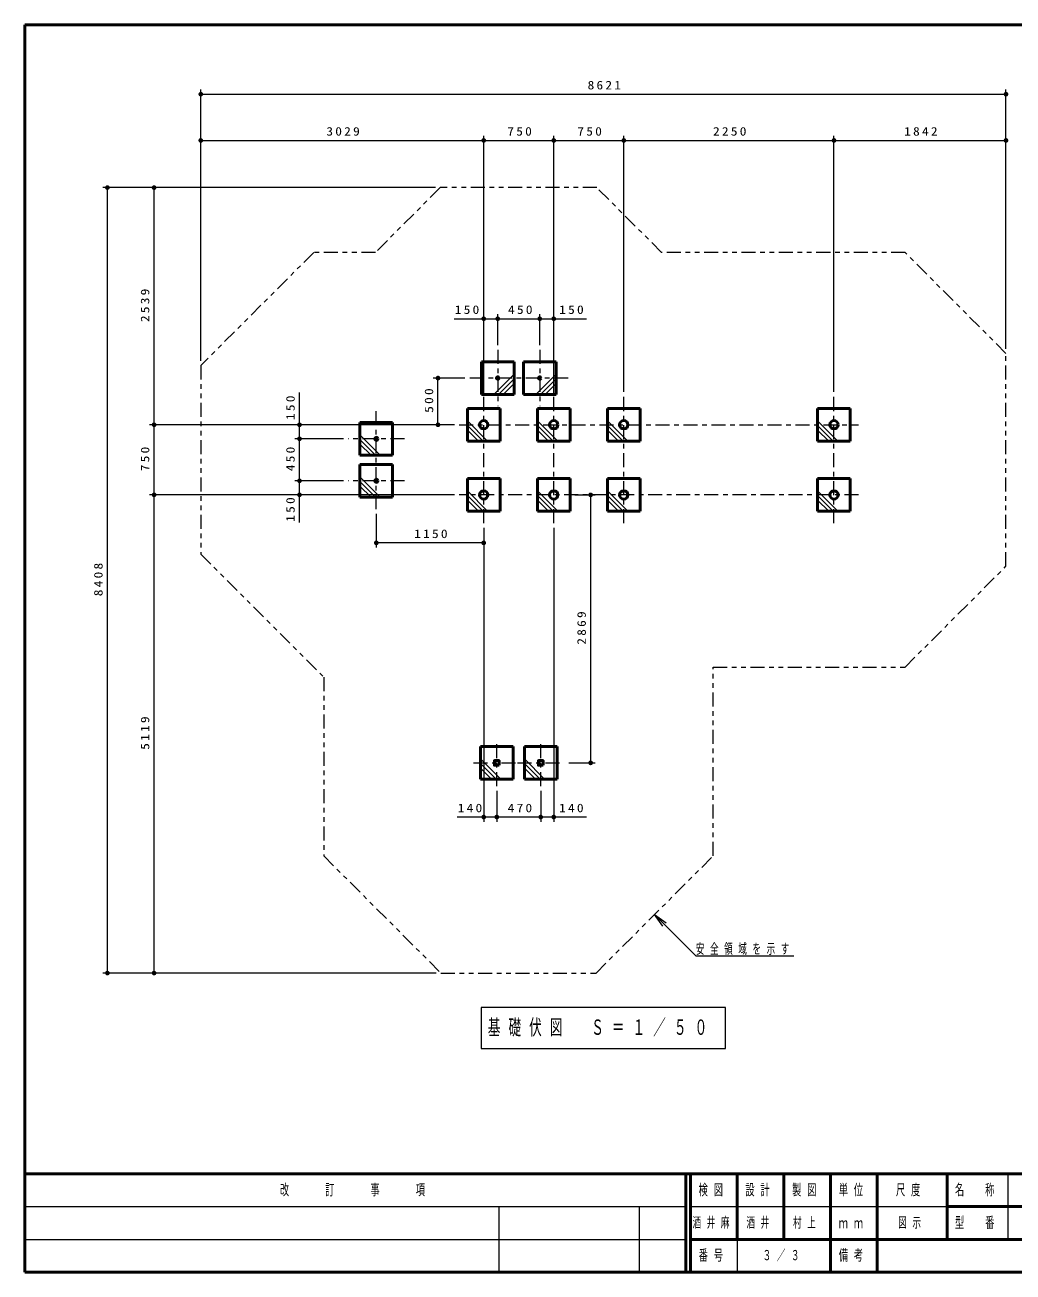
# Model space of a CAD drawing. Units: millimetres on the paper, scale 1:50. Extents: x -385 to 0, y -594 to 267.
# Drawn here: x -385 to -173.4, y -594 to -327 of the extents above; entities that cross this region are included whole.
import ezdxf

# ---------------------------------------------------------------- set-up
doc = ezdxf.new("R2010")
doc.units = ezdxf.units.MM
doc.linetypes.add('USER2', pattern=[6, 3, -1, 1, -1])
doc.linetypes.add('USER3', pattern=[8, 3, -1, 1, -1, 1, -1])
doc.layers.add('LY_1', color=140, linetype='Continuous', lineweight=50)
doc.styles.add('ＭＳ ゴシック', font='')
doc.styles.get('ＭＳ ゴシック').set_extended_font_data('MS Gothic')

# ---------------------------------------------------------------- blocks, each defined once
blk = doc.blocks.new('filled_dot')
at = {"color": 0, "linetype": 'Continuous', "lineweight": -2, "const_width": 1.25}
blk.add_lwpolyline([(-0.625, 0, 1), (0.625, 0, 1)], format="xyb", close=True, dxfattribs=at)

msp = doc.modelspace()

# ---------------------------------------------------------------- linework, layer by layer
at = {"layer": 'LY_1', "color": 7}
for p, q in [((-385, -327), (-385, -594)), ((0, -327), (-385, -327)), ((-385, -573), (0, -573)), ((-385, -594), (0, -594))]:
    msp.add_line(p, q, dxfattribs=at)
at = {"layer": 'LY_1', "color": 7, "lineweight": 13}
for p, q in [((-347.346, -398.911), (-347.346, -340.831)), ((-174.93, -396.322), (-174.93, -340.831)), ((-347.346, -341.831), (-174.93, -341.831)), ((-347.346, -398.911), (-347.346, -350.725)), ((-347.346, -351.725), (-286.761, -351.725)), ((-286.761, -405.103), (-286.761, -350.725)), ((-286.761, -405.525), (-286.761, -350.725)), ((-286.761, -351.725), (-271.761, -351.725)), ((-271.761, -405.525), (-271.761, -350.725)), ((-271.761, -405.525), (-271.761, -350.725)), ((-271.761, -351.725), (-256.761, -351.725)), ((-256.761, -405.525), (-256.761, -350.725)), ((-256.761, -405.525), (-256.761, -350.725)), ((-256.761, -351.725), (-211.761, -351.725)), ((-211.761, -405.525), (-211.761, -350.725)), ((-211.761, -405.525), (-211.761, -350.725)), ((-211.761, -351.725), (-174.93, -351.725)), ((-174.93, -396.322), (-174.93, -350.725)), ((-297.086, -361.831), (-368.346, -361.831)), ((-367.346, -529.983), (-367.346, -361.831)), ((-297.086, -361.831), (-358.346, -361.831)), ((-357.346, -412.603), (-357.346, -361.831)), ((-286.761, -406.208), (-286.761, -388.902)), ((-283.761, -395.552), (-283.761, -388.902)), ((-274.761, -395.552), (-274.761, -388.902)), ((-271.761, -406.208), (-271.761, -388.902)), ((-293.102, -389.902), (-283.761, -389.902)), ((-283.761, -389.902), (-274.761, -389.902)), ((-274.761, -389.902), (-264.739, -389.902)), ((-290.839, -402.603), (-297.552, -402.603)), ((-296.552, -412.603), (-296.552, -402.603)), ((-280.261, -401.759), (-284.604, -406.103)), ((-280.261, -402.749), (-283.614, -406.103)), ((-271.261, -401.759), (-275.604, -406.103)), ((-271.261, -402.749), (-274.614, -406.103)), ((-326.209, -415.603), (-326.209, -405.727)), ((-280.261, -403.739), (-282.625, -406.103)), ((-271.261, -403.739), (-273.625, -406.103)), ((-292.997, -412.603), (-358.346, -412.603)), ((-292.997, -412.603), (-358.346, -412.603)), ((-357.346, -427.603), (-357.346, -412.603)), ((-292.997, -412.603), (-327.209, -412.603)), ((-292.997, -412.603), (-297.552, -412.603)), ((-285.917, -416.103), (-290.261, -411.759)), ((-286.907, -416.103), (-290.261, -412.749)), ((-287.896, -416.103), (-290.261, -413.739)), ((-270.917, -416.103), (-275.261, -411.759)), ((-271.907, -416.103), (-275.261, -412.749)), ((-272.896, -416.103), (-275.261, -413.739)), ((-255.917, -416.103), (-260.261, -411.759)), ((-256.907, -416.103), (-260.261, -412.749)), ((-257.896, -416.103), (-260.261, -413.739)), ((-210.917, -416.103), (-215.261, -411.759)), ((-211.907, -416.103), (-215.261, -412.749)), ((-212.896, -416.103), (-215.261, -413.739)), ((-316.811, -415.603), (-327.209, -415.603)), ((-326.209, -424.603), (-326.209, -415.603)), ((-308.917, -419.103), (-313.261, -414.759)), ((-309.907, -419.103), (-313.261, -415.749)), ((-310.896, -419.103), (-313.261, -416.739)), ((-308.917, -428.103), (-313.261, -423.759)), ((-316.811, -424.603), (-327.209, -424.603)), ((-326.209, -433.51), (-326.209, -424.603)), ((-309.907, -428.103), (-313.261, -424.749)), ((-310.896, -428.103), (-313.261, -425.739)), ((-285.917, -431.103), (-290.261, -426.759)), ((-270.917, -431.103), (-275.261, -426.759)), ((-255.917, -431.103), (-260.261, -426.759)), ((-210.917, -431.103), (-215.261, -426.759)), ((-292.997, -427.603), (-358.346, -427.603)), ((-292.997, -427.603), (-358.346, -427.603)), ((-357.346, -529.983), (-357.346, -427.603)), ((-292.997, -427.603), (-327.209, -427.603)), ((-286.907, -431.103), (-290.261, -427.749)), ((-287.896, -431.103), (-290.261, -428.739)), ((-271.907, -431.103), (-275.261, -427.749)), ((-272.896, -431.103), (-275.261, -428.739)), ((-267.261, -427.603), (-262.87, -427.603)), ((-263.87, -427.603), (-263.87, -484.983)), ((-256.907, -431.103), (-260.261, -427.749)), ((-257.896, -431.103), (-260.261, -428.739)), ((-211.907, -431.103), (-215.261, -427.749)), ((-212.896, -431.103), (-215.261, -428.739)), ((-309.761, -431.653), (-309.761, -438.883)), ((-286.761, -434.653), (-286.761, -438.883)), ((-286.761, -434.653), (-286.761, -497.584)), ((-271.761, -434.653), (-271.761, -497.584)), ((-286.761, -437.883), (-309.761, -437.883)), ((-283.117, -488.483), (-287.461, -484.139)), ((-284.107, -488.483), (-287.461, -485.129)), ((-273.717, -488.483), (-278.061, -484.139)), ((-274.707, -488.483), (-278.061, -485.129)), ((-268.561, -484.983), (-262.87, -484.983)), ((-285.096, -488.483), (-287.461, -486.119)), ((-275.696, -488.483), (-278.061, -486.119)), ((-283.961, -490.983), (-283.961, -497.584)), ((-274.561, -490.983), (-274.561, -497.584)), ((-283.961, -496.584), (-292.467, -496.584)), ((-274.561, -496.584), (-283.961, -496.584)), ((-264.762, -496.584), (-274.561, -496.584)), ((-248.397, -519.913), (-250.165, -517.438)), ((-250.165, -517.438), (-247.69, -519.206)), ((-250.165, -517.438), (-248.043, -519.56)), ((-250.165, -517.438), (-241.336, -526.268)), ((-241.336, -526.268), (-220.336, -526.268)), ((-296.932, -529.983), (-368.346, -529.983)), ((-296.932, -529.983), (-358.346, -529.983)), ((-287.288, -537.359), (-287.288, -546.159)), ((-234.988, -537.359), (-287.288, -537.359)), ((-234.988, -546.159), (-234.988, -537.359)), ((-287.288, -546.159), (-234.988, -546.159)), ((-174.5, -573), (-174.5, -587)), ((-385, -580), (-243.5, -580)), ((-283.5, -580), (-283.5, -594)), ((-253.5, -580), (-253.5, -594)), ((-242.5, -580), (-187.5, -580)), ((-385, -587), (-243.5, -587)), ((-232.5, -587), (-232.5, -594))]:
    msp.add_line(p, q, dxfattribs=at)
at = {"layer": 'LY_1', "color": 7, "linetype": 'USER2', "lineweight": 13}
for p, q in [((-283.761, -396.552), (-283.761, -408.653)), ((-274.761, -396.552), (-274.761, -408.653)), ((-268.71, -402.603), (-289.839, -402.603)), ((-286.761, -433.653), (-286.761, -406.525)), ((-271.761, -433.653), (-271.761, -406.525)), ((-256.761, -433.653), (-256.761, -406.525)), ((-211.761, -433.653), (-211.761, -406.525)), ((-309.761, -430.653), (-309.761, -409.525)), ((-291.997, -412.603), (-206.525, -412.603)), ((-303.71, -415.603), (-315.811, -415.603)), ((-303.71, -424.603), (-315.811, -424.603)), ((-206.525, -427.603), (-291.997, -427.603)), ((-283.961, -489.983), (-283.961, -479.983)), ((-274.561, -489.983), (-274.561, -479.983)), ((-288.961, -484.983), (-278.961, -484.983)), ((-279.561, -484.983), (-269.561, -484.983))]:
    msp.add_line(p, q, dxfattribs=at)
at = {"layer": 'LY_1'}
for p, q in [((-280.261, -399.103), (-287.261, -399.103)), ((-287.261, -399.103), (-287.261, -406.103)), ((-280.261, -406.103), (-280.261, -399.103)), ((-271.261, -399.103), (-278.261, -399.103)), ((-278.261, -399.103), (-278.261, -406.103)), ((-271.261, -406.103), (-271.261, -399.103)), ((-287.261, -406.103), (-280.261, -406.103)), ((-278.261, -406.103), (-271.261, -406.103)), ((-283.261, -409.103), (-290.261, -409.103)), ((-290.261, -409.103), (-290.261, -416.103)), ((-283.261, -416.103), (-283.261, -409.103)), ((-268.261, -409.103), (-275.261, -409.103)), ((-275.261, -409.103), (-275.261, -416.103)), ((-268.261, -416.103), (-268.261, -409.103)), ((-253.261, -409.103), (-260.261, -409.103)), ((-260.261, -409.103), (-260.261, -416.103)), ((-253.261, -416.103), (-253.261, -409.103)), ((-208.261, -409.103), (-215.261, -409.103)), ((-215.261, -409.103), (-215.261, -416.103)), ((-208.261, -416.103), (-208.261, -409.103)), ((-306.261, -412.103), (-313.261, -412.103)), ((-313.261, -412.103), (-313.261, -419.103)), ((-306.261, -419.103), (-306.261, -412.103)), ((-290.261, -416.103), (-283.261, -416.103)), ((-275.261, -416.103), (-268.261, -416.103)), ((-260.261, -416.103), (-253.261, -416.103)), ((-215.261, -416.103), (-208.261, -416.103)), ((-313.261, -419.103), (-306.261, -419.103)), ((-306.261, -421.103), (-313.261, -421.103)), ((-313.261, -421.103), (-313.261, -428.103)), ((-306.261, -428.103), (-306.261, -421.103)), ((-283.261, -424.103), (-290.261, -424.103)), ((-290.261, -424.103), (-290.261, -431.103)), ((-283.261, -431.103), (-283.261, -424.103)), ((-268.261, -424.103), (-275.261, -424.103)), ((-275.261, -424.103), (-275.261, -431.103)), ((-268.261, -431.103), (-268.261, -424.103)), ((-253.261, -424.103), (-260.261, -424.103)), ((-260.261, -424.103), (-260.261, -431.103)), ((-253.261, -431.103), (-253.261, -424.103)), ((-208.261, -424.103), (-215.261, -424.103)), ((-215.261, -424.103), (-215.261, -431.103)), ((-208.261, -431.103), (-208.261, -424.103)), ((-313.261, -428.103), (-306.261, -428.103)), ((-290.261, -431.103), (-283.261, -431.103)), ((-275.261, -431.103), (-268.261, -431.103)), ((-260.261, -431.103), (-253.261, -431.103)), ((-215.261, -431.103), (-208.261, -431.103)), ((-280.461, -481.483), (-287.461, -481.483)), ((-287.461, -481.483), (-287.461, -488.483)), ((-280.461, -488.483), (-280.461, -481.483)), ((-271.061, -481.483), (-278.061, -481.483)), ((-278.061, -481.483), (-278.061, -488.483)), ((-271.061, -488.483), (-271.061, -481.483)), ((-287.461, -488.483), (-280.461, -488.483)), ((-278.061, -488.483), (-271.061, -488.483)), ((-243.5, -573), (-243.5, -594)), ((-242.5, -573), (-242.5, -594)), ((-232.5, -573), (-232.5, -587)), ((-222.5, -573), (-222.5, -587)), ((-212.5, -573), (-212.5, -594)), ((-202.5, -573), (-202.5, -587)), ((-187.5, -573), (-187.5, -587)), ((-187.5, -580), (-70, -580)), ((-242.5, -587), (0, -587)), ((-202.5, -587), (-202.5, -594))]:
    msp.add_line(p, q, dxfattribs=at)
at = {"layer": 'LY_1', "color": 7, "linetype": 'USER3', "lineweight": 13}
msp.add_lwpolyline([(-347.346, -399.911), (-347.346, -440.294), (-321.021, -466.619), (-321.021, -504.894), (-295.932, -529.983), (-262.709, -529.983), (-237.621, -504.894), (-237.621, -464.494), (-196.54, -464.494), (-174.93, -442.883), (-174.93, -397.322), (-196.54, -375.712), (-248.674, -375.712), (-262.555, -361.831), (-296.086, -361.831), (-309.967, -375.712), (-323.146, -375.712)], close=True, dxfattribs=at)
at = {"layer": 'LY_1'}
for points in [[(-283.461, -485.483), (-283.461, -484.483), (-284.461, -484.483), (-284.461, -485.483)], [(-274.061, -485.483), (-274.061, -484.483), (-275.061, -484.483), (-275.061, -485.483)]]:
    msp.add_lwpolyline(points, close=True, dxfattribs=at)
for centre, radius in [((-283.761, -402.603), 0.272), ((-274.761, -402.603), 0.272), ((-274.761, -402.603), 0.272), ((-286.761, -412.603), 0.891), ((-271.761, -412.603), 0.891), ((-256.761, -412.603), 0.891), ((-211.761, -412.603), 0.891), ((-309.761, -415.603), 0.34), ((-309.761, -424.603), 0.34), ((-286.761, -427.603), 0.891), ((-271.761, -427.603), 0.891), ((-256.761, -427.603), 0.891), ((-211.761, -427.603), 0.891)]:
    msp.add_circle(centre, radius, dxfattribs=at)

# ---------------------------------------------------------------- block references
at = {"layer": 'LY_1', "color": 7, "lineweight": 13, "xscale": 0.4, "yscale": 0.4}
for p in [(-347.346, -341.831), (-347.346, -351.725), (-286.761, -351.725), (-271.761, -351.725), (-256.761, -351.725), (-211.761, -351.725), (-286.761, -389.902), (-283.761, -389.902), (-274.761, -389.902), (-309.761, -437.883), (-286.761, -496.584), (-283.961, -496.584), (-274.561, -496.584)]:
    msp.add_blockref('filled_dot', p, dxfattribs=at)
for p, rotation in [((-174.93, -341.831), 180), ((-286.761, -351.725), 180), ((-271.761, -351.725), 180), ((-256.761, -351.725), 180), ((-211.761, -351.725), 180), ((-174.93, -351.725), 180), ((-367.346, -361.831), 270), ((-357.346, -361.831), 270), ((-283.761, -389.902), 180), ((-274.761, -389.902), 180), ((-271.761, -389.902), 180), ((-296.552, -402.603), 270), ((-357.346, -412.603), 90), ((-357.346, -412.603), 270), ((-326.209, -412.603), 270), ((-296.552, -412.603), 90), ((-326.209, -415.603), 270), ((-326.209, -415.603), 90), ((-326.209, -424.603), 90), ((-326.209, -424.603), 270), ((-357.346, -427.603), 270), ((-357.346, -427.603), 90), ((-326.209, -427.603), 90), ((-263.87, -427.603), 270), ((-286.761, -437.883), 180), ((-263.87, -484.983), 90), ((-283.961, -496.584), 180), ((-274.561, -496.584), 180), ((-271.761, -496.584), 180), ((-367.346, -529.983), 90), ((-357.346, -529.983), 90)]:
    msp.add_blockref('filled_dot', p, dxfattribs=dict(at, rotation=rotation))

# ---------------------------------------------------------------- texts
at = {"layer": 'LY_1', "color": 7, "style": 'ＭＳ ゴシック'}
for s, insert, char_height, attachment_point in [('\\T1.33;\\W1.15;8621', (-260.71, -340.831), 1.833, 8), ('\\T1.33;\\W1.15;3029', (-316.644, -350.725), 1.833, 8), ('\\T1.33;\\W1.15;750', (-278.845, -350.725), 1.833, 8), ('\\T1.33;\\W1.15;750', (-263.845, -350.725), 1.833, 8), ('\\T1.33;\\W1.15;2250', (-233.851, -350.725), 1.833, 8), ('\\T1.33;\\W1.15;1842', (-192.917, -350.725), 1.833, 8), ('\\T1.33;\\W1.15;150', (-290.102, -388.902), 1.833, 8), ('\\T1.33;\\W1.15;450', (-278.698, -388.902), 1.833, 8), ('\\T1.33;\\W1.15;150', (-267.739, -388.902), 1.833, 8), ('\\T1.33;\\W1.15;1150', (-297.839, -436.883), 1.833, 8), ('\\T1.33;\\W1.15;140', (-289.467, -495.584), 1.833, 8), ('\\T1.33;\\W1.15;470', (-278.777, -495.584), 1.833, 8), ('\\T1.33;\\W1.15;140', (-267.762, -495.584), 1.833, 8), ('\\T1.64;\\W0.6;安全領域を示す', (-241.336, -526.118), 2.199, 7), ('\\T1.64;\\W0.6;基礎伏図\u3000Ｓ＝１／５０', (-285.888, -541.759), 3.299, 4), ('\\T1.64;\\W0.6;改\u3000\u3000訂\u3000\u3000事\u3000\u3000項', (-314.25, -576.5), 2.346, 5), ('\\T1.64;\\W0.6;検図', (-237.5, -576.5), 2.346, 5), ('\\T1.64;\\W0.6;設計', (-227.5, -576.5), 2.346, 5), ('\\T1.64;\\W0.6;製図', (-217.5, -576.5), 2.346, 5), ('\\T1.64;\\W0.6;単位', (-207.5, -576.5), 2.346, 5), ('\\T1.64;\\W0.6;尺度', (-195.25, -576.5), 2.346, 5), ('\\T1.64;\\W0.6;名\u3000称', (-181, -576.5), 2.346, 5), ('\\T1.64;\\W0.6;酒井麻', (-237.5, -583.5), 2.199, 5), ('\\T1.64;\\W0.6;酒井', (-230.5, -583.5), 2.199, 4), ('\\T1.64;\\W0.6;村上', (-217.5, -583.5), 2.199, 5), ('\\T1.64;\\W0.6;型\u3000番', (-181, -583.5), 2.346, 5), ('\\T1.64;\\W0.6;ｍｍ', (-207.5, -583.5), 2.346, 5), ('\\T1.64;\\W0.6;図示', (-198, -583.5), 2.199, 4), ('\\T1.64;\\W0.6;図示', (-198, -583.5), 2.199, 4), ('\\T1.64;\\W0.6;番号', (-237.5, -590.5), 2.346, 5), ('\\T1.64;\\W0.6;３／３', (-222.5, -590.5), 2.199, 5), ('\\T1.64;\\W0.6;備考', (-207.5, -590.5), 2.346, 5)]:
    msp.add_mtext(s, dxfattribs=dict(at, insert=insert, char_height=char_height, attachment_point=attachment_point))
at = {"layer": 'LY_1', "color": 7, "char_height": 1.833, "attachment_point": 8, "rotation": 90, "style": 'ＭＳ ゴシック'}
for s, insert in [('\\T1.33;\\W1.15;2539', (-358.346, -386.8)), ('\\T1.33;\\W1.15;500', (-297.552, -407.186)), ('\\T1.33;\\W1.15;150', (-327.209, -408.727)), ('\\T1.33;\\W1.15;750', (-358.346, -419.687)), ('\\T1.33;\\W1.15;450', (-327.209, -419.687)), ('\\T1.33;\\W1.15;150', (-327.209, -430.51)), ('\\T1.33;\\W1.15;8408', (-368.346, -445.497)), ('\\T1.33;\\W1.15;2869', (-264.87, -455.876)), ('\\T1.33;\\W1.15;5119', (-358.346, -478.372))]:
    msp.add_mtext(s, dxfattribs=dict(at, insert=insert))

doc.saveas('drawing.dxf')
